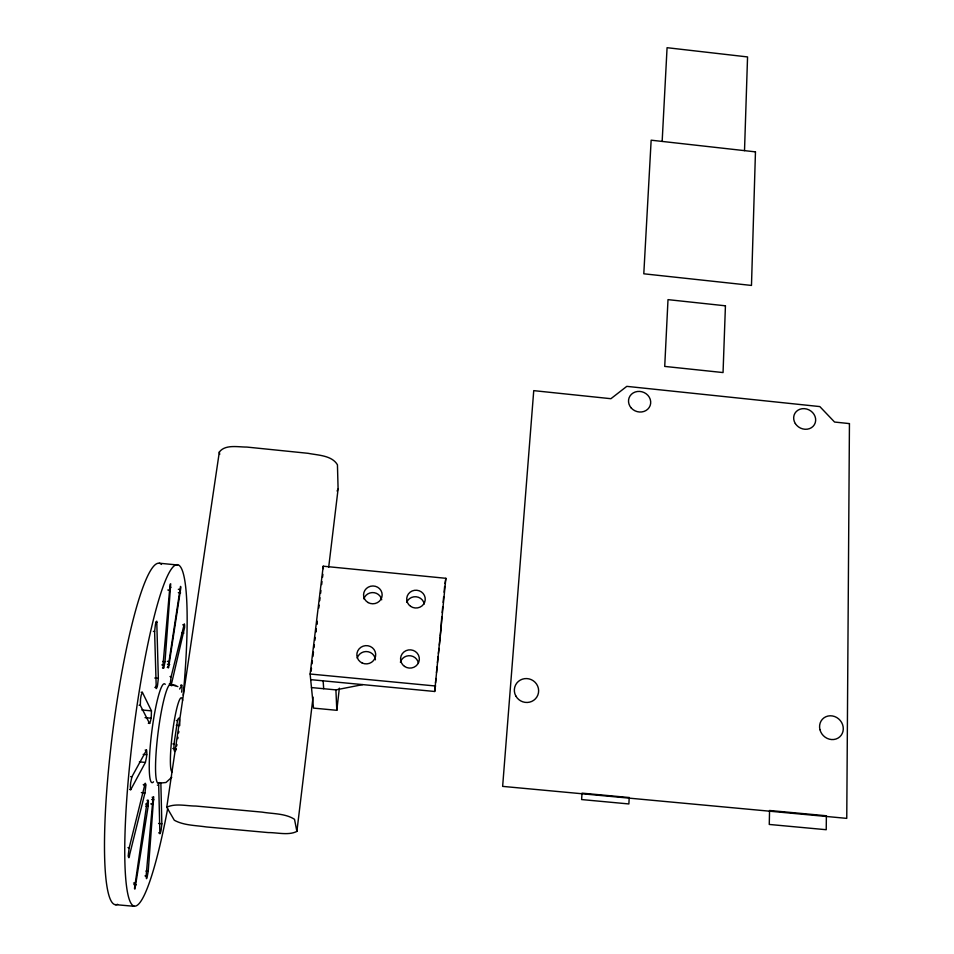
<?xml version="1.0" encoding="UTF-8"?>
<svg xmlns="http://www.w3.org/2000/svg" width="954" height="954" viewBox="0 0 954 954"><rect width="100%" height="100%" fill="white"/><g stroke="black" fill="none" stroke-linecap="round" stroke-linejoin="round"><path stroke-width="1.43" d="M744.514 150.637L747.554 56.93L667.073 47.7L662.159 141.419M316.215 631.81L316.263 631.059M146.129 875.987L146.463 878.634A7.894 0.99 -82.3 0 0 147.119 877.251L148.216 871.276L153.713 796.888A7.906 1.026 -82.6 0 0 152.986 798.104L146.129 875.987L144.984 875.879M163.003 665.01L163.301 668.265A7.906 1.061 -83.2 0 0 163.933 667.335L165.018 661.694L170.706 583.836A7.894 1.073 -83.5 0 0 170.074 584.587L163.003 665.01L161.834 664.902M158.65 782.805L159.89 833.772L160.475 832.735A7.56 0.93 -82.6 0 0 161.154 829.861L161.846 824.041L160.868 783.162M441.201 626.468L441.738 616.999M441.07 627.971L440.307 636.044M310.682 679.642L434.69 691.483L435.239 685.711M435.513 682.825L435.918 678.497M436.467 672.725L437.015 666.953M437.421 662.636L437.969 656.865M442.155 612.623L442.704 606.792M443.121 602.427L443.67 596.596M444.087 592.219L444.636 586.4M434.69 691.483L445.864 578.303L323.227 566.199L310.122 674.013L313.52 708.106L336.81 710.313L339.362 688.12M440.14 637.832L439.377 645.107M439.007 648.422L438.399 653.43M316.943 624.011L317.241 621.626M311.147 671.187L311.493 668.253M312.03 663.853L312.387 660.919M312.924 656.507L313.461 652.107M313.997 647.706L314.355 644.761M314.88 640.361L315.237 637.427M315.953 631.548L316.311 628.614M316.847 624.214L317.205 621.269M318.803 608.056L319.161 605.122M319.697 600.722L320.055 597.776M320.592 593.376L320.949 590.443M321.665 584.563L322.011 581.63M322.547 577.23L322.905 574.296M328.689 567.225L338.098 489.008L337.442 464.813C331.909 455.296 317.909 455.285 308.118 453.317L246.847 447.068C238.118 447.128 225.239 444.123 219.325 452.041L166.771 807.239L174.308 820.237C183.86 825.496 195.63 825.329 206.255 826.939L268.229 832.58C277.423 832.508 288.68 835.644 296.897 831.399L313.055 697.1M181.618 692.139L181.689 691.59A7.238 0.894 -83.1 0 0 181.999 688.061L181.844 685.175L179.638 689.05M338.098 489.008L337.084 491.048M148.144 806.333L148.395 801.169A8.085 1.061 -82.5 0 0 147.965 800.311L146.761 804.174L134.502 888.341A8.264 1.085 -82.2 0 0 134.967 889.021L148.144 806.333L145.807 806.118M168.214 666.667A7.727 1.014 -83.2 0 0 168.584 667.764L180.831 587.664A7.56 0.99 -83.5 0 0 180.497 586.424L168.214 666.667M176.037 749.558A16.826 2.051 -83 0 1 174.022 744.025L177.492 720.64L176.335 720.532M176.717 745.909L176.931 744.454M177.79 738.658L178.004 737.215M178.636 732.887L178.851 731.444M444.993 583.609L445.864 578.303M171.124 685.461L184.575 627.637A7.322 0.918 -83.4 0 0 184.575 624.906L184.301 623.868L171.136 676.66L170.42 682.384A7.608 0.978 -83.1 0 0 170.432 685.151L170.468 685.425M144.948 792.941L145.724 786.8A8.228 1.109 -82.6 0 0 145.664 784.009L145.199 783.234L129.207 847.736L128.385 854.188A8.538 1.169 -82.2 0 0 128.468 856.99L128.897 857.718L144.948 792.941L141.371 792.619M166.771 807.239C175.357 803.041 186.483 806.058 195.904 806.047L262.183 812.128C272.844 813.917 285.27 813.345 294.512 819.295L296.897 831.399M145.413 762.425L146.522 757.071A8.181 1.121 -82.7 0 0 146.761 754.709A8.276 1.133 -82.7 0 0 146.856 753.1L146.594 749.987L131.926 776.759L130.722 782.435A8.634 1.228 -82.5 0 0 130.376 786.621L130.686 789.793L145.413 762.425L139.391 761.864M171.78 777.236L165.996 782.495L158.531 783.246M181.677 685.306L180.616 685.199M311.469 687.56L335.903 689.885L362.711 684.602M115.243 904.619L134.24 906.3M158.638 832.854L159.735 832.949M127.967 847.629L129.207 847.736M128.325 855.953L129.565 856.06M145.95 871.074L148.216 871.276M133.536 883.046L134.741 883.154M133.858 884.596L136.231 884.811M130.662 776.651L131.926 776.759M157.386 785.13L158.519 785.237M143.47 784.522L144.674 784.629M143.35 784.784L145.735 784.999M129.661 789.435L130.925 789.554M152.139 797.246L153.284 797.341M151.662 799.535L153.952 799.75M147.023 800.323L148.192 800.43M150.732 803.888L151.889 803.995M145.58 804.067L146.761 804.174M158.567 823.457L161.846 823.755M141.848 709.967L151.447 710.861L151.269 716.454A8.216 1.133 -82.9 0 1 151.03 718.207A8.133 1.121 -82.9 0 1 150.637 720.437L149.79 723.347L148.311 723.275M145.044 717.646L151.03 718.207M176.275 725.362L178.565 725.577M172.865 743.917L174.022 744.025M172.841 748.485L176.287 748.807M145.175 750.082L146.379 750.19M143.16 754.375L146.761 754.709M310.122 674.013L435.692 686.021M167.344 661.349L168.476 661.456M162.705 661.468L165.018 661.694M167.427 664.258L169.693 664.473M167.248 667.43L168.393 667.538M162.478 667.872L163.647 667.979M170.015 676.553L171.136 676.66M154.798 678.032L158.34 678.366L157.589 684.924A8.085 1.109 -83 0 1 157.279 686.308A7.99 1.097 -83 0 1 156.85 687.751L156.265 688.597L154.608 631.488L155.395 624.715A8.24 1.169 -83.2 0 1 156.158 621.925L156.754 621.185L158.34 678.366M169.263 684.042L170.384 684.149M170.158 684.805L171.279 684.912M156.086 686.2L157.279 686.308M154.846 687.381L156.039 687.488M141.132 692.21L142.385 692.33L151.447 710.861M139.081 705.233L140.333 705.352L149.575 723.466M155.776 622.306L156.993 622.425M182.727 624.822L183.812 624.918M181.737 632.919L183.895 633.134M153.391 631.369L154.608 631.488M159.318 563.206L177.635 565.006M169.812 587.199L170.981 587.306M178.326 589.31L179.447 589.417M167.821 590.013L168.989 590.121M178.338 592.625L180.568 592.851M170.277 684.423L177.873 686.582M170.885 684.531L175.691 685.425M142.385 692.33L141.18 695.311A8.514 1.228 -82.9 0 0 140.5 699.473L140.333 705.352M219.682 454.414L219.325 452.041M323.12 680.822L323.692 688.716M323.227 566.199L323.37 568.656M335.903 689.885L336.81 710.313M117.628 904.297A172.137 24.589 -82.7 0 1 113.085 729.059A172.137 24.589 -82.7 0 1 161.488 564.446M167.642 808.754A172.03 22.789 -82.8 0 1 124.879 861.844A172.03 22.789 -82.8 0 1 162.299 588.845A172.03 22.789 -82.8 0 1 183.216 695.18M177.492 720.64A16.826 2.051 -83 0 1 179.698 725.684M159.521 782.53A49.811 6.404 -82.9 0 1 158.125 732.255A49.811 6.404 -82.9 0 1 171.792 685.795M172.054 771.917A37.337 4.543 -83 0 1 173.246 727.175A37.337 4.543 -83 0 1 182.643 700.379M153.511 781.791A49.823 6.571 -82.9 0 1 151.459 734.365A49.823 6.571 -82.9 0 1 165.233 684.376M363.844 598.873A9.194 8.813 -2.4 0 1 381.695 599.804M406.726 602.248A9.158 8.813 3.7 0 1 424.244 603.965M400.382 662.207A9.278 9.039 0.8 0 1 418.412 663.102M357.225 658.057A9.313 9.039 -7.4 0 1 375.423 659.81M849.442 423.6L846.758 818.365L502.639 786.382L533.739 390.639L610.906 398.7L626.802 386.358L819.832 406.583L834.559 422.038L849.442 423.6M826.379 815.765L826.224 829.718L769.258 824.447L769.568 810.483L826.379 815.765M755.461 151.865L751.478 285.437L643.795 273.798L651.153 140.19L755.461 151.865M725.434 305.805L723.049 372.561L664.723 366.419L668.003 299.639L725.434 305.805M629.211 797.532L628.877 803.948L581.618 799.559L582.012 793.144L629.211 797.532M368.113 602.558A9.301 8.908 -2.1 0 0 382.16 594.974A9.301 8.908 -2.1 0 0 368.316 587.127A9.301 8.908 -2.1 0 0 368.113 602.558M410.614 606.35A9.278 8.908 3.9 0 0 425.21 600.006A9.278 8.908 3.9 0 0 412.128 590.991A9.278 8.908 3.9 0 0 410.614 606.35M404.508 666.405A9.397 9.135 1.3 0 0 419.307 659.846A9.397 9.135 1.3 0 0 406.058 650.652A9.397 9.135 1.3 0 0 404.508 666.405M362.222 663.042A9.433 9.135 -6.8 0 0 375.673 653.979A9.433 9.135 -6.8 0 0 360.934 647.265A9.433 9.135 -6.8 0 0 362.222 663.042M819.939 729.643A12.39 11.376 46.2 0 0 839.735 736.87A12.39 11.376 46.2 0 0 834.619 716.526A12.39 11.376 46.2 0 0 819.939 729.643M515.78 695.907A12.223 11.877 28.2 0 0 536.804 697.076A12.223 11.877 28.2 0 0 526.882 678.58A12.223 11.877 28.2 0 0 515.78 695.907M795.326 423.552A11.269 10.041 28.3 0 0 814.382 424.673A11.269 10.041 28.3 0 0 804.305 408.646A11.269 10.041 28.3 0 0 795.326 423.552M631.262 408.026A11.221 10.196 20.2 0 0 650.127 405.629A11.221 10.196 20.2 0 0 637.439 391.486A11.221 10.196 20.2 0 0 631.262 408.026"/></g></svg>
